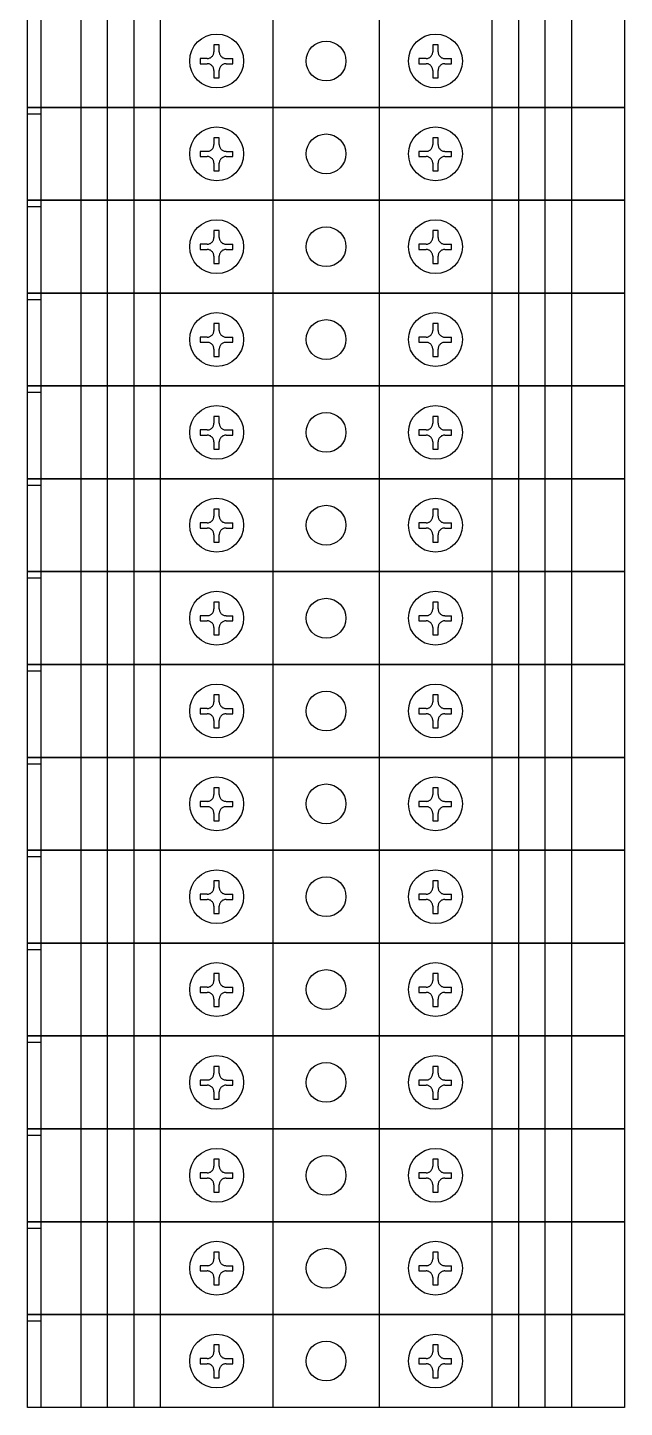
# Model space of a CAD drawing. Extents: x 342406 to 342906, y 326934 to 327634.
# Drawn here: x 342527.5 to 342572.5, y 327095.5 to 327199.6 of the extents above; entities that cross this region are included whole.
import ezdxf

# ---------------------------------------------------------------- set-up
doc = ezdxf.new("R2010")
doc.units = 0
doc.header["$MEASUREMENT"] = 0
doc.linetypes.add('ACAD_ISO02W100', pattern=[15, 12, -3])
doc.layers.add('Layer1', color=7, linetype='Continuous')
doc.layers.add('文字', color=3, linetype='Continuous')

# ---------------------------------------------------------------- blocks, each defined once
blk = doc.blocks.new('8345452246a028ac4-bb8e-4c72-bf57-48d9550e3f80')
at = {"color": 1}
for p, q in [((-21.39, -46.15), (-21.39, -53.15)), ((-18.39, -46.15), (-18.39, -53.15)), ((-16.39, -46.15), (-16.39, -53.15)), ((-14.39, -46.15), (-14.39, -53.15)), ((-12.39, -46.15), (-12.39, -53.15)), ((-3.89, -46.15), (-3.89, -53.15)), ((4.11, -46.15), (4.11, -53.15)), ((12.61, -46.15), (12.61, -53.15)), ((14.61, -46.15), (14.61, -53.15)), ((16.61, -46.15), (16.61, -53.15)), ((18.61, -46.15), (18.61, -53.15)), ((-21.39, -81.65), (-22.39, -81.65)), ((-21.39, -81.15), (-21.39, -88.15)), ((-18.39, -81.15), (-18.39, -88.15)), ((-16.39, -81.15), (-16.39, -88.15)), ((-14.39, -81.15), (-14.39, -88.15)), ((-12.39, -81.15), (-12.39, -88.15)), ((-3.89, -81.15), (-3.89, -88.15)), ((4.11, -81.15), (4.11, -88.15)), ((12.61, -81.15), (12.61, -88.15)), ((14.61, -81.15), (14.61, -88.15)), ((16.61, -81.15), (16.61, -88.15)), ((18.61, -81.15), (18.61, -88.15)), ((-21.39, -116.16), (-21.39, -123.16)), ((-18.39, -116.16), (-18.39, -123.16)), ((-16.39, -116.16), (-16.39, -123.16)), ((-14.39, -116.16), (-14.39, -123.16)), ((-12.39, -116.16), (-12.39, -123.16)), ((-3.89, -116.16), (-3.89, -123.16)), ((4.11, -116.16), (4.11, -123.16)), ((12.61, -116.16), (12.61, -123.16)), ((14.61, -116.16), (14.61, -123.16)), ((16.61, -116.16), (16.61, -123.16)), ((18.61, -116.16), (18.61, -123.16)), ((-21.39, -116.66), (-22.39, -116.66))]:
    blk.add_line(p, q, dxfattribs=at)
at = {"color": 7}
for p, q in [((-21.39, -53.65), (-22.39, -53.65)), ((-21.39, -53.15), (-21.39, -60.15)), ((-18.39, -53.15), (-18.39, -60.15)), ((-16.39, -53.15), (-16.39, -60.15)), ((-14.39, -53.15), (-14.39, -60.15)), ((-12.39, -53.15), (-12.39, -60.15)), ((-3.89, -53.15), (-3.89, -60.15)), ((4.11, -53.15), (4.11, -60.15)), ((12.61, -53.15), (12.61, -60.15)), ((14.61, -53.15), (14.61, -60.15)), ((16.61, -53.15), (16.61, -60.15)), ((18.61, -53.15), (18.61, -60.15)), ((-21.39, -67.15), (-21.39, -74.15)), ((-18.39, -67.15), (-18.39, -74.15)), ((-16.39, -67.15), (-16.39, -74.15)), ((-14.39, -67.15), (-14.39, -74.15)), ((-12.39, -67.15), (-12.39, -74.15)), ((-3.89, -67.15), (-3.89, -74.15)), ((4.11, -67.15), (4.11, -74.15)), ((12.61, -67.15), (12.61, -74.15)), ((14.61, -67.15), (14.61, -74.15)), ((16.61, -67.15), (16.61, -74.15)), ((18.61, -67.15), (18.61, -74.15)), ((-21.39, -67.65), (-22.39, -67.65)), ((-21.39, -88.15), (-21.39, -95.16)), ((-18.39, -88.15), (-18.39, -95.16)), ((-16.39, -88.15), (-16.39, -95.16)), ((-14.39, -88.15), (-14.39, -95.16)), ((-12.39, -88.15), (-12.39, -95.16)), ((-3.89, -88.15), (-3.89, -95.16)), ((4.11, -88.15), (4.11, -95.16)), ((12.61, -88.15), (12.61, -95.16)), ((14.61, -88.15), (14.61, -95.16)), ((16.61, -88.15), (16.61, -95.16)), ((18.61, -88.15), (18.61, -95.16)), ((-21.39, -88.65), (-22.39, -88.65)), ((-21.39, -102.66), (-22.39, -102.66)), ((-21.39, -102.16), (-21.39, -109.16)), ((-18.39, -102.16), (-18.39, -109.16)), ((-16.39, -102.16), (-16.39, -109.16)), ((-14.39, -102.16), (-14.39, -109.16)), ((-12.39, -102.16), (-12.39, -109.16)), ((-3.89, -102.16), (-3.89, -109.16)), ((4.11, -102.16), (4.11, -109.16)), ((12.61, -102.16), (12.61, -109.16)), ((14.61, -102.16), (14.61, -109.16)), ((16.61, -102.16), (16.61, -109.16)), ((18.61, -102.16), (18.61, -109.16)), ((-21.39, -123.66), (-22.39, -123.66)), ((-21.39, -123.16), (-21.39, -130.16)), ((-18.39, -123.16), (-18.39, -130.16)), ((-16.39, -123.16), (-16.39, -130.16)), ((-14.39, -123.16), (-14.39, -130.16)), ((-12.39, -123.16), (-12.39, -130.16)), ((-3.89, -123.16), (-3.89, -130.16)), ((4.11, -123.16), (4.11, -130.16)), ((12.61, -123.16), (12.61, -130.16)), ((14.61, -123.16), (14.61, -130.16)), ((16.61, -123.16), (16.61, -130.16)), ((18.61, -123.16), (18.61, -130.16)), ((-21.39, -137.17), (-21.39, -144.17)), ((-18.39, -137.17), (-18.39, -144.17)), ((-16.39, -137.17), (-16.39, -144.17)), ((-14.39, -137.17), (-14.39, -144.17)), ((-12.39, -137.17), (-12.39, -144.17)), ((-3.89, -137.17), (-3.89, -144.17)), ((4.11, -137.17), (4.11, -144.17)), ((12.61, -137.17), (12.61, -144.17)), ((14.61, -137.17), (14.61, -144.17)), ((16.61, -137.17), (16.61, -144.17)), ((18.61, -137.17), (18.61, -144.17)), ((-21.39, -137.67), (-22.39, -137.67))]:
    blk.add_line(p, q, dxfattribs=at)
at = {"color": 4}
for p, q in [((-21.39, -60.15), (-21.39, -67.15)), ((-18.39, -60.15), (-18.39, -67.15)), ((-16.39, -60.15), (-16.39, -67.15)), ((-14.39, -60.15), (-14.39, -67.15)), ((-12.39, -60.15), (-12.39, -67.15)), ((-3.89, -60.15), (-3.89, -67.15)), ((4.11, -60.15), (4.11, -67.15)), ((12.61, -60.15), (12.61, -67.15)), ((14.61, -60.15), (14.61, -67.15)), ((16.61, -60.15), (16.61, -67.15)), ((18.61, -60.15), (18.61, -67.15)), ((-21.39, -60.65), (-22.39, -60.65)), ((-21.39, -95.66), (-22.39, -95.66)), ((-21.39, -95.16), (-21.39, -102.16)), ((-18.39, -95.16), (-18.39, -102.16)), ((-16.39, -95.16), (-16.39, -102.16)), ((-14.39, -95.16), (-14.39, -102.16)), ((-12.39, -95.16), (-12.39, -102.16)), ((-3.89, -95.16), (-3.89, -102.16)), ((4.11, -95.16), (4.11, -102.16)), ((12.61, -95.16), (12.61, -102.16)), ((14.61, -95.16), (14.61, -102.16)), ((16.61, -95.16), (16.61, -102.16)), ((18.61, -95.16), (18.61, -102.16)), ((-21.39, -130.66), (-22.39, -130.66)), ((-21.39, -130.16), (-21.39, -137.17)), ((-18.39, -130.16), (-18.39, -137.17)), ((-16.39, -130.16), (-16.39, -137.17)), ((-14.39, -130.16), (-14.39, -137.17)), ((-12.39, -130.16), (-12.39, -137.17)), ((-3.89, -130.16), (-3.89, -137.17)), ((4.11, -130.16), (4.11, -137.17)), ((12.61, -130.16), (12.61, -137.17)), ((14.61, -130.16), (14.61, -137.17)), ((16.61, -130.16), (16.61, -137.17)), ((18.61, -130.16), (18.61, -137.17))]:
    blk.add_line(p, q, dxfattribs=at)
at = {"color": 3}
for p, q in [((-21.39, -74.65), (-22.39, -74.65)), ((-21.39, -74.15), (-21.39, -81.15)), ((-18.39, -74.15), (-18.39, -81.15)), ((-16.39, -74.15), (-16.39, -81.15)), ((-14.39, -74.15), (-14.39, -81.15)), ((-12.39, -74.15), (-12.39, -81.15)), ((-3.89, -74.15), (-3.89, -81.15)), ((4.11, -74.15), (4.11, -81.15)), ((12.61, -74.15), (12.61, -81.15)), ((14.61, -74.15), (14.61, -81.15)), ((16.61, -74.15), (16.61, -81.15)), ((18.61, -74.15), (18.61, -81.15)), ((-21.39, -109.16), (-21.39, -116.16)), ((-18.39, -109.16), (-18.39, -116.16)), ((-16.39, -109.16), (-16.39, -116.16)), ((-14.39, -109.16), (-14.39, -116.16)), ((-12.39, -109.16), (-12.39, -116.16)), ((-3.89, -109.16), (-3.89, -116.16)), ((4.11, -109.16), (4.11, -116.16)), ((12.61, -109.16), (12.61, -116.16)), ((14.61, -109.16), (14.61, -116.16)), ((16.61, -109.16), (16.61, -116.16)), ((18.61, -109.16), (18.61, -116.16)), ((-21.39, -109.66), (-22.39, -109.66)), ((-21.39, -144.17), (-21.39, -151.17)), ((-18.39, -144.17), (-18.39, -151.17)), ((-16.39, -144.17), (-16.39, -151.17)), ((-14.39, -144.17), (-14.39, -151.17)), ((-12.39, -144.17), (-12.39, -151.17)), ((-3.89, -144.17), (-3.89, -151.17)), ((4.11, -144.17), (4.11, -151.17)), ((12.61, -144.17), (12.61, -151.17)), ((14.61, -144.17), (14.61, -151.17)), ((16.61, -144.17), (16.61, -151.17)), ((18.61, -144.17), (18.61, -151.17)), ((-21.39, -144.67), (-22.39, -144.67))]:
    blk.add_line(p, q, dxfattribs=at)
at = {"color": 1, "elevation": 0}
for points in [[(22.61, -46.15), (22.61, -53.15), (-22.39, -53.15), (-22.39, -46.15)], [(22.61, -81.15), (22.61, -88.15), (-22.39, -88.15), (-22.39, -81.15)], [(22.61, -116.16), (22.61, -123.16), (-22.39, -123.16), (-22.39, -116.16)]]:
    blk.add_lwpolyline(points, close=True, dxfattribs=at)
at = {"color": 7, "elevation": 0}
for points in [[(22.61, -53.15), (22.61, -60.15), (-22.39, -60.15), (-22.39, -53.15)], [(22.61, -67.15), (22.61, -74.15), (-22.39, -74.15), (-22.39, -67.15)], [(22.61, -88.15), (22.61, -95.16), (-22.39, -95.16), (-22.39, -88.15)], [(22.61, -102.16), (22.61, -109.16), (-22.39, -109.16), (-22.39, -102.16)], [(22.61, -123.16), (22.61, -130.16), (-22.39, -130.16), (-22.39, -123.16)], [(22.61, -137.17), (22.61, -144.17), (-22.39, -144.17), (-22.39, -137.17)]]:
    blk.add_lwpolyline(points, close=True, dxfattribs=at)
at = {"color": 4, "elevation": 0}
for points in [[(22.61, -60.15), (22.61, -67.15), (-22.39, -67.15), (-22.39, -60.15)], [(22.61, -95.16), (22.61, -102.16), (-22.39, -102.16), (-22.39, -95.16)], [(22.61, -130.16), (22.61, -137.17), (-22.39, -137.17), (-22.39, -130.16)]]:
    blk.add_lwpolyline(points, close=True, dxfattribs=at)
at = {"color": 3, "elevation": 0}
for points in [[(22.61, -74.15), (22.61, -81.15), (-22.39, -81.15), (-22.39, -74.15)], [(22.61, -109.16), (22.61, -116.16), (-22.39, -116.16), (-22.39, -109.16)], [(22.61, -144.17), (22.61, -151.17), (-22.39, -151.17), (-22.39, -144.17)]]:
    blk.add_lwpolyline(points, close=True, dxfattribs=at)
at = {"color": 1}
for centre in [(0.11, -49.65), (0.11, -84.65), (0.11, -119.66)]:
    blk.add_circle(centre, 1.5, dxfattribs=at)
at = {"color": 7}
for centre in [(0.11, -56.65), (0.11, -70.65), (0.11, -91.66), (0.11, -105.66), (0.11, -126.66), (0.11, -140.67)]:
    blk.add_circle(centre, 1.5, dxfattribs=at)
at = {"color": 4}
for centre in [(0.11, -63.65), (0.11, -98.66), (0.11, -133.67)]:
    blk.add_circle(centre, 1.5, dxfattribs=at)
at = {"color": 3}
for centre in [(0.11, -77.65), (0.11, -112.66), (0.11, -147.67)]:
    blk.add_circle(centre, 1.5, dxfattribs=at)
at = {"layer": 'Layer1', "color": 1, "lineweight": -3, "ltscale": 50}
for centre in [(-8.14, -49.65), (8.36, -49.65), (-8.14, -84.65), (8.36, -84.65), (-8.14, -119.66), (8.36, -119.66)]:
    blk.add_circle(centre, 2.03, dxfattribs=at)
at = {"layer": 'Layer1', "color": 7, "lineweight": -3, "ltscale": 50}
for centre in [(-8.14, -56.65), (8.36, -56.65), (-8.14, -70.65), (8.36, -70.65), (-8.14, -91.66), (8.36, -91.66), (-8.14, -105.66), (8.36, -105.66), (-8.14, -126.66), (8.36, -126.66), (-8.14, -140.67), (8.36, -140.67)]:
    blk.add_circle(centre, 2.03, dxfattribs=at)
at = {"layer": 'Layer1', "color": 4, "lineweight": -3, "ltscale": 50}
for centre in [(-8.14, -63.65), (8.36, -63.65), (-8.14, -98.66), (8.36, -98.66), (-8.14, -133.67), (8.36, -133.67)]:
    blk.add_circle(centre, 2.03, dxfattribs=at)
at = {"layer": 'Layer1', "color": 3, "lineweight": -3, "ltscale": 50}
for centre in [(-8.14, -77.65), (8.36, -77.65), (-8.14, -112.66), (8.36, -112.66), (-8.14, -147.67), (8.36, -147.67)]:
    blk.add_circle(centre, 2.03, dxfattribs=at)
at = {"layer": '文字', "color": 1, "linetype": 'ACAD_ISO02W100'}
for p, q in [((-8.34, -48.44), (-8.34, -48.95)), ((-7.94, -48.44), (-8.34, -48.44)), ((-7.94, -48.95), (-7.94, -48.44)), ((8.16, -48.44), (8.16, -48.95)), ((8.56, -48.44), (8.16, -48.44)), ((8.56, -48.95), (8.56, -48.44)), ((-8.85, -49.46), (-9.39, -49.46)), ((-9.39, -49.46), (-9.39, -49.85)), ((-9.39, -49.85), (-8.85, -49.85)), ((-7.43, -49.46), (-6.92, -49.46)), ((-7.43, -49.85), (-6.92, -49.85)), ((-6.92, -49.85), (-6.92, -49.46)), ((7.65, -49.46), (7.11, -49.46)), ((7.11, -49.46), (7.11, -49.85)), ((7.11, -49.85), (7.65, -49.85)), ((9.07, -49.46), (9.58, -49.46)), ((9.07, -49.85), (9.58, -49.85)), ((9.58, -49.85), (9.58, -49.46)), ((-8.34, -50.36), (-8.34, -50.91)), ((-8.34, -50.91), (-7.94, -50.91)), ((-7.94, -50.91), (-7.94, -50.36)), ((8.16, -50.36), (8.16, -50.91)), ((8.16, -50.91), (8.56, -50.91)), ((8.56, -50.91), (8.56, -50.36)), ((-8.34, -83.45), (-8.34, -83.96)), ((-7.94, -83.45), (-8.34, -83.45)), ((-7.94, -83.96), (-7.94, -83.45)), ((8.16, -83.45), (8.16, -83.96)), ((8.56, -83.45), (8.16, -83.45)), ((8.56, -83.96), (8.56, -83.45)), ((-8.85, -84.47), (-9.39, -84.47)), ((-9.39, -84.47), (-9.39, -84.86)), ((-9.39, -84.86), (-8.85, -84.86)), ((-7.43, -84.47), (-6.92, -84.47)), ((-7.43, -84.86), (-6.92, -84.86)), ((-6.92, -84.86), (-6.92, -84.47)), ((7.65, -84.47), (7.11, -84.47)), ((7.11, -84.47), (7.11, -84.86)), ((7.11, -84.86), (7.65, -84.86)), ((9.07, -84.47), (9.58, -84.47)), ((9.07, -84.86), (9.58, -84.86)), ((9.58, -84.86), (9.58, -84.47)), ((-8.34, -85.37), (-8.34, -85.92)), ((-8.34, -85.92), (-7.94, -85.92)), ((-7.94, -85.92), (-7.94, -85.37)), ((8.16, -85.37), (8.16, -85.92)), ((8.16, -85.92), (8.56, -85.92)), ((8.56, -85.92), (8.56, -85.37)), ((-8.34, -118.46), (-8.34, -118.97)), ((-7.94, -118.46), (-8.34, -118.46)), ((-7.94, -118.97), (-7.94, -118.46)), ((8.16, -118.46), (8.16, -118.97)), ((8.56, -118.46), (8.16, -118.46)), ((8.56, -118.97), (8.56, -118.46)), ((-8.85, -119.48), (-9.39, -119.48)), ((-9.39, -119.48), (-9.39, -119.87)), ((-7.43, -119.48), (-6.92, -119.48)), ((-6.92, -119.87), (-6.92, -119.48)), ((7.65, -119.48), (7.11, -119.48)), ((7.11, -119.48), (7.11, -119.87)), ((9.07, -119.48), (9.58, -119.48)), ((9.58, -119.87), (9.58, -119.48)), ((-9.39, -119.87), (-8.85, -119.87)), ((-8.34, -120.38), (-8.34, -120.93)), ((-7.94, -120.93), (-7.94, -120.38)), ((-7.43, -119.87), (-6.92, -119.87)), ((7.11, -119.87), (7.65, -119.87)), ((8.16, -120.38), (8.16, -120.93)), ((8.56, -120.93), (8.56, -120.38)), ((9.07, -119.87), (9.58, -119.87)), ((-8.34, -120.93), (-7.94, -120.93)), ((8.16, -120.93), (8.56, -120.93))]:
    blk.add_line(p, q, dxfattribs=at)
at = {"layer": '文字', "color": 7, "linetype": 'ACAD_ISO02W100'}
for p, q in [((-8.34, -55.44), (-8.34, -55.95)), ((-7.94, -55.44), (-8.34, -55.44)), ((-7.94, -55.95), (-7.94, -55.44)), ((8.16, -55.44), (8.16, -55.95)), ((8.56, -55.44), (8.16, -55.44)), ((8.56, -55.95), (8.56, -55.44)), ((-8.85, -56.46), (-9.39, -56.46)), ((-9.39, -56.46), (-9.39, -56.86)), ((-9.39, -56.86), (-8.85, -56.86)), ((-7.43, -56.46), (-6.92, -56.46)), ((-7.43, -56.86), (-6.92, -56.86)), ((-6.92, -56.86), (-6.92, -56.46)), ((7.65, -56.46), (7.11, -56.46)), ((7.11, -56.46), (7.11, -56.86)), ((7.11, -56.86), (7.65, -56.86)), ((9.07, -56.46), (9.58, -56.46)), ((9.07, -56.86), (9.58, -56.86)), ((9.58, -56.86), (9.58, -56.46)), ((-8.34, -57.36), (-8.34, -57.92)), ((-8.34, -57.92), (-7.94, -57.92)), ((-7.94, -57.92), (-7.94, -57.36)), ((8.16, -57.36), (8.16, -57.92)), ((8.16, -57.92), (8.56, -57.92)), ((8.56, -57.92), (8.56, -57.36)), ((-8.34, -69.45), (-8.34, -69.96)), ((-7.94, -69.45), (-8.34, -69.45)), ((-7.94, -69.96), (-7.94, -69.45)), ((8.16, -69.45), (8.16, -69.96)), ((8.56, -69.45), (8.16, -69.45)), ((8.56, -69.96), (8.56, -69.45)), ((-8.85, -70.46), (-9.39, -70.46)), ((-9.39, -70.46), (-9.39, -70.86)), ((-7.43, -70.46), (-6.92, -70.46)), ((-6.92, -70.86), (-6.92, -70.46)), ((7.65, -70.46), (7.11, -70.46)), ((7.11, -70.46), (7.11, -70.86)), ((9.07, -70.46), (9.58, -70.46)), ((9.58, -70.86), (9.58, -70.46)), ((-9.39, -70.86), (-8.85, -70.86)), ((-8.34, -71.37), (-8.34, -71.92)), ((-7.94, -71.92), (-7.94, -71.37)), ((-7.43, -70.86), (-6.92, -70.86)), ((7.11, -70.86), (7.65, -70.86)), ((8.16, -71.37), (8.16, -71.92)), ((8.56, -71.92), (8.56, -71.37)), ((9.07, -70.86), (9.58, -70.86)), ((-8.34, -71.92), (-7.94, -71.92)), ((8.16, -71.92), (8.56, -71.92)), ((-8.34, -90.45), (-8.34, -90.96)), ((-7.94, -90.45), (-8.34, -90.45)), ((-7.94, -90.96), (-7.94, -90.45)), ((8.16, -90.45), (8.16, -90.96)), ((8.56, -90.45), (8.16, -90.45)), ((8.56, -90.96), (8.56, -90.45)), ((-8.85, -91.47), (-9.39, -91.47)), ((-9.39, -91.47), (-9.39, -91.86)), ((-7.43, -91.47), (-6.92, -91.47)), ((-6.92, -91.86), (-6.92, -91.47)), ((7.65, -91.47), (7.11, -91.47)), ((7.11, -91.47), (7.11, -91.86)), ((9.07, -91.47), (9.58, -91.47)), ((9.58, -91.86), (9.58, -91.47)), ((-9.39, -91.86), (-8.85, -91.86)), ((-8.34, -92.37), (-8.34, -92.92)), ((-7.94, -92.92), (-7.94, -92.37)), ((-7.43, -91.86), (-6.92, -91.86)), ((7.11, -91.86), (7.65, -91.86)), ((8.16, -92.37), (8.16, -92.92)), ((8.56, -92.92), (8.56, -92.37)), ((9.07, -91.86), (9.58, -91.86)), ((-8.34, -92.92), (-7.94, -92.92)), ((8.16, -92.92), (8.56, -92.92)), ((-8.34, -104.45), (-8.34, -104.96)), ((-7.94, -104.45), (-8.34, -104.45)), ((-7.94, -104.96), (-7.94, -104.45)), ((8.16, -104.45), (8.16, -104.96)), ((8.56, -104.45), (8.16, -104.45)), ((8.56, -104.96), (8.56, -104.45)), ((-8.85, -105.47), (-9.39, -105.47)), ((-9.39, -105.47), (-9.39, -105.87)), ((-9.39, -105.87), (-8.85, -105.87)), ((-7.43, -105.47), (-6.92, -105.47)), ((-7.43, -105.87), (-6.92, -105.87)), ((-6.92, -105.87), (-6.92, -105.47)), ((7.65, -105.47), (7.11, -105.47)), ((7.11, -105.47), (7.11, -105.87)), ((7.11, -105.87), (7.65, -105.87)), ((9.07, -105.47), (9.58, -105.47)), ((9.07, -105.87), (9.58, -105.87)), ((9.58, -105.87), (9.58, -105.47)), ((-8.34, -106.38), (-8.34, -106.93)), ((-8.34, -106.93), (-7.94, -106.93)), ((-7.94, -106.93), (-7.94, -106.38)), ((8.16, -106.38), (8.16, -106.93)), ((8.16, -106.93), (8.56, -106.93)), ((8.56, -106.93), (8.56, -106.38)), ((-8.34, -125.46), (-8.34, -125.97)), ((-7.94, -125.46), (-8.34, -125.46)), ((-7.94, -125.97), (-7.94, -125.46)), ((8.16, -125.46), (8.16, -125.97)), ((8.56, -125.46), (8.16, -125.46)), ((8.56, -125.97), (8.56, -125.46)), ((-8.85, -126.48), (-9.39, -126.48)), ((-9.39, -126.48), (-9.39, -126.87)), ((-9.39, -126.87), (-8.85, -126.87)), ((-7.43, -126.48), (-6.92, -126.48)), ((-7.43, -126.87), (-6.92, -126.87)), ((-6.92, -126.87), (-6.92, -126.48)), ((7.65, -126.48), (7.11, -126.48)), ((7.11, -126.48), (7.11, -126.87)), ((7.11, -126.87), (7.65, -126.87)), ((9.07, -126.48), (9.58, -126.48)), ((9.07, -126.87), (9.58, -126.87)), ((9.58, -126.87), (9.58, -126.48)), ((-8.34, -127.38), (-8.34, -127.93)), ((-8.34, -127.93), (-7.94, -127.93)), ((-7.94, -127.93), (-7.94, -127.38)), ((8.16, -127.38), (8.16, -127.93)), ((8.16, -127.93), (8.56, -127.93)), ((8.56, -127.93), (8.56, -127.38)), ((-8.34, -139.46), (-8.34, -139.97)), ((-7.94, -139.46), (-8.34, -139.46)), ((-7.94, -139.97), (-7.94, -139.46)), ((8.16, -139.46), (8.16, -139.97)), ((8.56, -139.46), (8.16, -139.46)), ((8.56, -139.97), (8.56, -139.46)), ((-8.85, -140.48), (-9.39, -140.48)), ((-9.39, -140.48), (-9.39, -140.87)), ((-9.39, -140.87), (-8.85, -140.87)), ((-8.34, -141.38), (-8.34, -141.93)), ((-7.94, -141.93), (-7.94, -141.38)), ((-7.43, -140.48), (-6.92, -140.48)), ((-7.43, -140.87), (-6.92, -140.87)), ((-6.92, -140.87), (-6.92, -140.48)), ((7.65, -140.48), (7.11, -140.48)), ((7.11, -140.48), (7.11, -140.87)), ((7.11, -140.87), (7.65, -140.87)), ((8.16, -141.38), (8.16, -141.93)), ((8.56, -141.93), (8.56, -141.38)), ((9.07, -140.48), (9.58, -140.48)), ((9.07, -140.87), (9.58, -140.87)), ((9.58, -140.87), (9.58, -140.48)), ((-8.34, -141.93), (-7.94, -141.93)), ((8.16, -141.93), (8.56, -141.93))]:
    blk.add_line(p, q, dxfattribs=at)
at = {"layer": '文字', "color": 4, "linetype": 'ACAD_ISO02W100'}
for p, q in [((-8.34, -62.44), (-8.34, -62.95)), ((-7.94, -62.44), (-8.34, -62.44)), ((-7.94, -62.95), (-7.94, -62.44)), ((8.16, -62.44), (8.16, -62.95)), ((8.56, -62.44), (8.16, -62.44)), ((8.56, -62.95), (8.56, -62.44)), ((-8.85, -63.46), (-9.39, -63.46)), ((-9.39, -63.46), (-9.39, -63.86)), ((-9.39, -63.86), (-8.85, -63.86)), ((-8.34, -64.37), (-8.34, -64.92)), ((-7.94, -64.92), (-7.94, -64.37)), ((-7.43, -63.46), (-6.92, -63.46)), ((-7.43, -63.86), (-6.92, -63.86)), ((-6.92, -63.86), (-6.92, -63.46)), ((7.65, -63.46), (7.11, -63.46)), ((7.11, -63.46), (7.11, -63.86)), ((7.11, -63.86), (7.65, -63.86)), ((8.16, -64.37), (8.16, -64.92)), ((8.56, -64.92), (8.56, -64.37)), ((9.07, -63.46), (9.58, -63.46)), ((9.07, -63.86), (9.58, -63.86)), ((9.58, -63.86), (9.58, -63.46)), ((-8.34, -64.92), (-7.94, -64.92)), ((8.16, -64.92), (8.56, -64.92)), ((-8.34, -97.45), (-8.34, -97.96)), ((-7.94, -97.45), (-8.34, -97.45)), ((-7.94, -97.96), (-7.94, -97.45)), ((8.16, -97.45), (8.16, -97.96)), ((8.56, -97.45), (8.16, -97.45)), ((8.56, -97.96), (8.56, -97.45)), ((-8.85, -98.47), (-9.39, -98.47)), ((-9.39, -98.47), (-9.39, -98.86)), ((-7.43, -98.47), (-6.92, -98.47)), ((-6.92, -98.86), (-6.92, -98.47)), ((7.65, -98.47), (7.11, -98.47)), ((7.11, -98.47), (7.11, -98.86)), ((9.07, -98.47), (9.58, -98.47)), ((9.58, -98.86), (9.58, -98.47)), ((-9.39, -98.86), (-8.85, -98.86)), ((-8.34, -99.37), (-8.34, -99.92)), ((-7.94, -99.92), (-7.94, -99.37)), ((-7.43, -98.86), (-6.92, -98.86)), ((7.11, -98.86), (7.65, -98.86)), ((8.16, -99.37), (8.16, -99.92)), ((8.56, -99.92), (8.56, -99.37)), ((9.07, -98.86), (9.58, -98.86)), ((-8.34, -99.92), (-7.94, -99.92)), ((8.16, -99.92), (8.56, -99.92)), ((-8.34, -132.46), (-8.34, -132.97)), ((-7.94, -132.46), (-8.34, -132.46)), ((-7.94, -132.97), (-7.94, -132.46)), ((8.16, -132.46), (8.16, -132.97)), ((8.56, -132.46), (8.16, -132.46)), ((8.56, -132.97), (8.56, -132.46)), ((-8.85, -133.48), (-9.39, -133.48)), ((-9.39, -133.48), (-9.39, -133.87)), ((-9.39, -133.87), (-8.85, -133.87)), ((-7.43, -133.48), (-6.92, -133.48)), ((-7.43, -133.87), (-6.92, -133.87)), ((-6.92, -133.87), (-6.92, -133.48)), ((7.65, -133.48), (7.11, -133.48)), ((7.11, -133.48), (7.11, -133.87)), ((7.11, -133.87), (7.65, -133.87)), ((9.07, -133.48), (9.58, -133.48)), ((9.07, -133.87), (9.58, -133.87)), ((9.58, -133.87), (9.58, -133.48)), ((-8.34, -134.38), (-8.34, -134.93)), ((-8.34, -134.93), (-7.94, -134.93)), ((-7.94, -134.93), (-7.94, -134.38)), ((8.16, -134.38), (8.16, -134.93)), ((8.16, -134.93), (8.56, -134.93)), ((8.56, -134.93), (8.56, -134.38))]:
    blk.add_line(p, q, dxfattribs=at)
at = {"layer": '文字', "color": 3, "linetype": 'ACAD_ISO02W100'}
for p, q in [((-8.34, -76.45), (-8.34, -76.96)), ((-7.94, -76.45), (-8.34, -76.45)), ((-7.94, -76.96), (-7.94, -76.45)), ((8.16, -76.45), (8.16, -76.96)), ((8.56, -76.45), (8.16, -76.45)), ((8.56, -76.96), (8.56, -76.45)), ((-8.85, -77.47), (-9.39, -77.47)), ((-9.39, -77.47), (-9.39, -77.86)), ((-9.39, -77.86), (-8.85, -77.86)), ((-7.43, -77.47), (-6.92, -77.47)), ((-7.43, -77.86), (-6.92, -77.86)), ((-6.92, -77.86), (-6.92, -77.47)), ((7.65, -77.47), (7.11, -77.47)), ((7.11, -77.47), (7.11, -77.86)), ((7.11, -77.86), (7.65, -77.86)), ((9.07, -77.47), (9.58, -77.47)), ((9.07, -77.86), (9.58, -77.86)), ((9.58, -77.86), (9.58, -77.47)), ((-8.34, -78.37), (-8.34, -78.92)), ((-8.34, -78.92), (-7.94, -78.92)), ((-7.94, -78.92), (-7.94, -78.37)), ((8.16, -78.37), (8.16, -78.92)), ((8.16, -78.92), (8.56, -78.92)), ((8.56, -78.92), (8.56, -78.37)), ((-8.34, -111.46), (-8.34, -111.96)), ((-7.94, -111.46), (-8.34, -111.46)), ((-7.94, -111.96), (-7.94, -111.46)), ((8.16, -111.46), (8.16, -111.96)), ((8.56, -111.46), (8.16, -111.46)), ((8.56, -111.96), (8.56, -111.46)), ((-8.85, -112.47), (-9.39, -112.47)), ((-9.39, -112.47), (-9.39, -112.87)), ((-9.39, -112.87), (-8.85, -112.87)), ((-8.34, -113.38), (-8.34, -113.93)), ((-7.94, -113.93), (-7.94, -113.38)), ((-7.43, -112.47), (-6.92, -112.47)), ((-7.43, -112.87), (-6.92, -112.87)), ((-6.92, -112.87), (-6.92, -112.47)), ((7.65, -112.47), (7.11, -112.47)), ((7.11, -112.47), (7.11, -112.87)), ((7.11, -112.87), (7.65, -112.87)), ((8.16, -113.38), (8.16, -113.93)), ((8.56, -113.93), (8.56, -113.38)), ((9.07, -112.47), (9.58, -112.47)), ((9.07, -112.87), (9.58, -112.87)), ((9.58, -112.87), (9.58, -112.47)), ((-8.34, -113.93), (-7.94, -113.93)), ((8.16, -113.93), (8.56, -113.93)), ((-8.34, -146.46), (-8.34, -146.97)), ((-7.94, -146.46), (-8.34, -146.46)), ((-7.94, -146.97), (-7.94, -146.46)), ((8.16, -146.46), (8.16, -146.97)), ((8.56, -146.46), (8.16, -146.46)), ((8.56, -146.97), (8.56, -146.46)), ((-8.85, -147.48), (-9.39, -147.48)), ((-9.39, -147.48), (-9.39, -147.87)), ((-7.43, -147.48), (-6.92, -147.48)), ((-6.92, -147.87), (-6.92, -147.48)), ((7.65, -147.48), (7.11, -147.48)), ((7.11, -147.48), (7.11, -147.87)), ((9.07, -147.48), (9.58, -147.48)), ((9.58, -147.87), (9.58, -147.48)), ((-9.39, -147.87), (-8.85, -147.87)), ((-8.34, -148.38), (-8.34, -148.94)), ((-7.94, -148.94), (-7.94, -148.38)), ((-7.43, -147.87), (-6.92, -147.87)), ((7.11, -147.87), (7.65, -147.87)), ((8.16, -148.38), (8.16, -148.94)), ((8.56, -148.94), (8.56, -148.38)), ((9.07, -147.87), (9.58, -147.87)), ((-8.34, -148.94), (-7.94, -148.94)), ((8.16, -148.94), (8.56, -148.94))]:
    blk.add_line(p, q, dxfattribs=at)
at = {"layer": '文字', "color": 1, "linetype": 'ACAD_ISO02W100'}
for centre, start, end in [((-8.85, -48.95), 270, 0), ((-8.85, -50.36), 0, 90), ((-7.43, -48.95), 180, 270), ((-7.43, -50.36), 90, 180), ((7.65, -48.95), 270, 0), ((7.65, -50.36), 0, 90), ((9.07, -48.95), 180, 270), ((9.07, -50.36), 90, 180), ((-8.85, -83.96), 270, 0), ((-7.43, -83.96), 180, 270), ((7.65, -83.96), 270, 0), ((9.07, -83.96), 180, 270), ((-8.85, -85.37), 0, 90), ((-7.43, -85.37), 90, 180), ((7.65, -85.37), 0, 90), ((9.07, -85.37), 90, 180), ((-8.85, -118.97), 270, 0), ((-7.43, -118.97), 180, 270), ((7.65, -118.97), 270, 0), ((9.07, -118.97), 180, 270), ((-8.85, -120.38), 0, 90), ((-7.43, -120.38), 90, 180), ((7.65, -120.38), 0, 90), ((9.07, -120.38), 90, 180)]:
    blk.add_arc(centre, 0.509, start, end, dxfattribs=at)
at = {"layer": '文字', "color": 7, "linetype": 'ACAD_ISO02W100'}
for centre, start, end in [((-8.85, -55.95), 270, 0), ((-7.43, -55.95), 180, 270), ((7.65, -55.95), 270, 0), ((9.07, -55.95), 180, 270), ((-8.85, -57.36), 0, 90), ((-7.43, -57.36), 90, 180), ((7.65, -57.36), 0, 90), ((9.07, -57.36), 90, 180), ((-8.85, -69.96), 270, 0), ((-7.43, -69.96), 180, 270), ((7.65, -69.96), 270, 0), ((9.07, -69.96), 180, 270), ((-8.85, -71.37), 0, 90), ((-7.43, -71.37), 90, 180), ((7.65, -71.37), 0, 90), ((9.07, -71.37), 90, 180), ((-8.85, -90.96), 270, 0), ((-7.43, -90.96), 180, 270), ((7.65, -90.96), 270, 0), ((9.07, -90.96), 180, 270), ((-8.85, -92.37), 0, 90), ((-7.43, -92.37), 90, 180), ((7.65, -92.37), 0, 90), ((9.07, -92.37), 90, 180), ((-8.85, -104.96), 270, 0), ((-7.43, -104.96), 180, 270), ((7.65, -104.96), 270, 0), ((9.07, -104.96), 180, 270), ((-8.85, -106.38), 0, 90), ((-7.43, -106.38), 90, 180), ((7.65, -106.38), 0, 90), ((9.07, -106.38), 90, 180), ((-8.85, -125.97), 270, 0), ((-8.85, -127.38), 0, 90), ((-7.43, -125.97), 180, 270), ((-7.43, -127.38), 90, 180), ((7.65, -125.97), 270, 0), ((7.65, -127.38), 0, 90), ((9.07, -125.97), 180, 270), ((9.07, -127.38), 90, 180), ((-8.85, -139.97), 270, 0), ((-7.43, -139.97), 180, 270), ((7.65, -139.97), 270, 0), ((9.07, -139.97), 180, 270), ((-8.85, -141.38), 0, 90), ((-7.43, -141.38), 90, 180), ((7.65, -141.38), 0, 90), ((9.07, -141.38), 90, 180)]:
    blk.add_arc(centre, 0.509, start, end, dxfattribs=at)
at = {"layer": '文字', "color": 4, "linetype": 'ACAD_ISO02W100'}
for centre, start, end in [((-8.85, -62.95), 270, 0), ((-7.43, -62.95), 180, 270), ((7.65, -62.95), 270, 0), ((9.07, -62.95), 180, 270), ((-8.85, -64.37), 0, 90), ((-7.43, -64.37), 90, 180), ((7.65, -64.37), 0, 90), ((9.07, -64.37), 90, 180), ((-8.85, -97.96), 270, 0), ((-7.43, -97.96), 180, 270), ((7.65, -97.96), 270, 0), ((9.07, -97.96), 180, 270), ((-8.85, -99.37), 0, 90), ((-7.43, -99.37), 90, 180), ((7.65, -99.37), 0, 90), ((9.07, -99.37), 90, 180), ((-8.85, -132.97), 270, 0), ((-7.43, -132.97), 180, 270), ((7.65, -132.97), 270, 0), ((9.07, -132.97), 180, 270), ((-8.85, -134.38), 0, 90), ((-7.43, -134.38), 90, 180), ((7.65, -134.38), 0, 90), ((9.07, -134.38), 90, 180)]:
    blk.add_arc(centre, 0.509, start, end, dxfattribs=at)
at = {"layer": '文字', "color": 3, "linetype": 'ACAD_ISO02W100'}
for centre, start, end in [((-8.85, -76.96), 270, 0), ((-7.43, -76.96), 180, 270), ((7.65, -76.96), 270, 0), ((9.07, -76.96), 180, 270), ((-8.85, -78.37), 0, 90), ((-7.43, -78.37), 90, 180), ((7.65, -78.37), 0, 90), ((9.07, -78.37), 90, 180), ((-8.85, -111.96), 270, 0), ((-7.43, -111.96), 180, 270), ((7.65, -111.96), 270, 0), ((9.07, -111.96), 180, 270), ((-8.85, -113.38), 0, 90), ((-7.43, -113.38), 90, 180), ((7.65, -113.38), 0, 90), ((9.07, -113.38), 90, 180), ((-8.85, -146.97), 270, 0), ((-7.43, -146.97), 180, 270), ((7.65, -146.97), 270, 0), ((9.07, -146.97), 180, 270), ((-8.85, -148.38), 0, 90), ((-7.43, -148.38), 90, 180), ((7.65, -148.38), 0, 90), ((9.07, -148.38), 90, 180)]:
    blk.add_arc(centre, 0.509, start, end, dxfattribs=at)

msp = doc.modelspace()

# ---------------------------------------------------------------- block references
msp.add_blockref('8345452246a028ac4-bb8e-4c72-bf57-48d9550e3f80', (342549.87, 327246.71))

doc.saveas('drawing.dxf')
